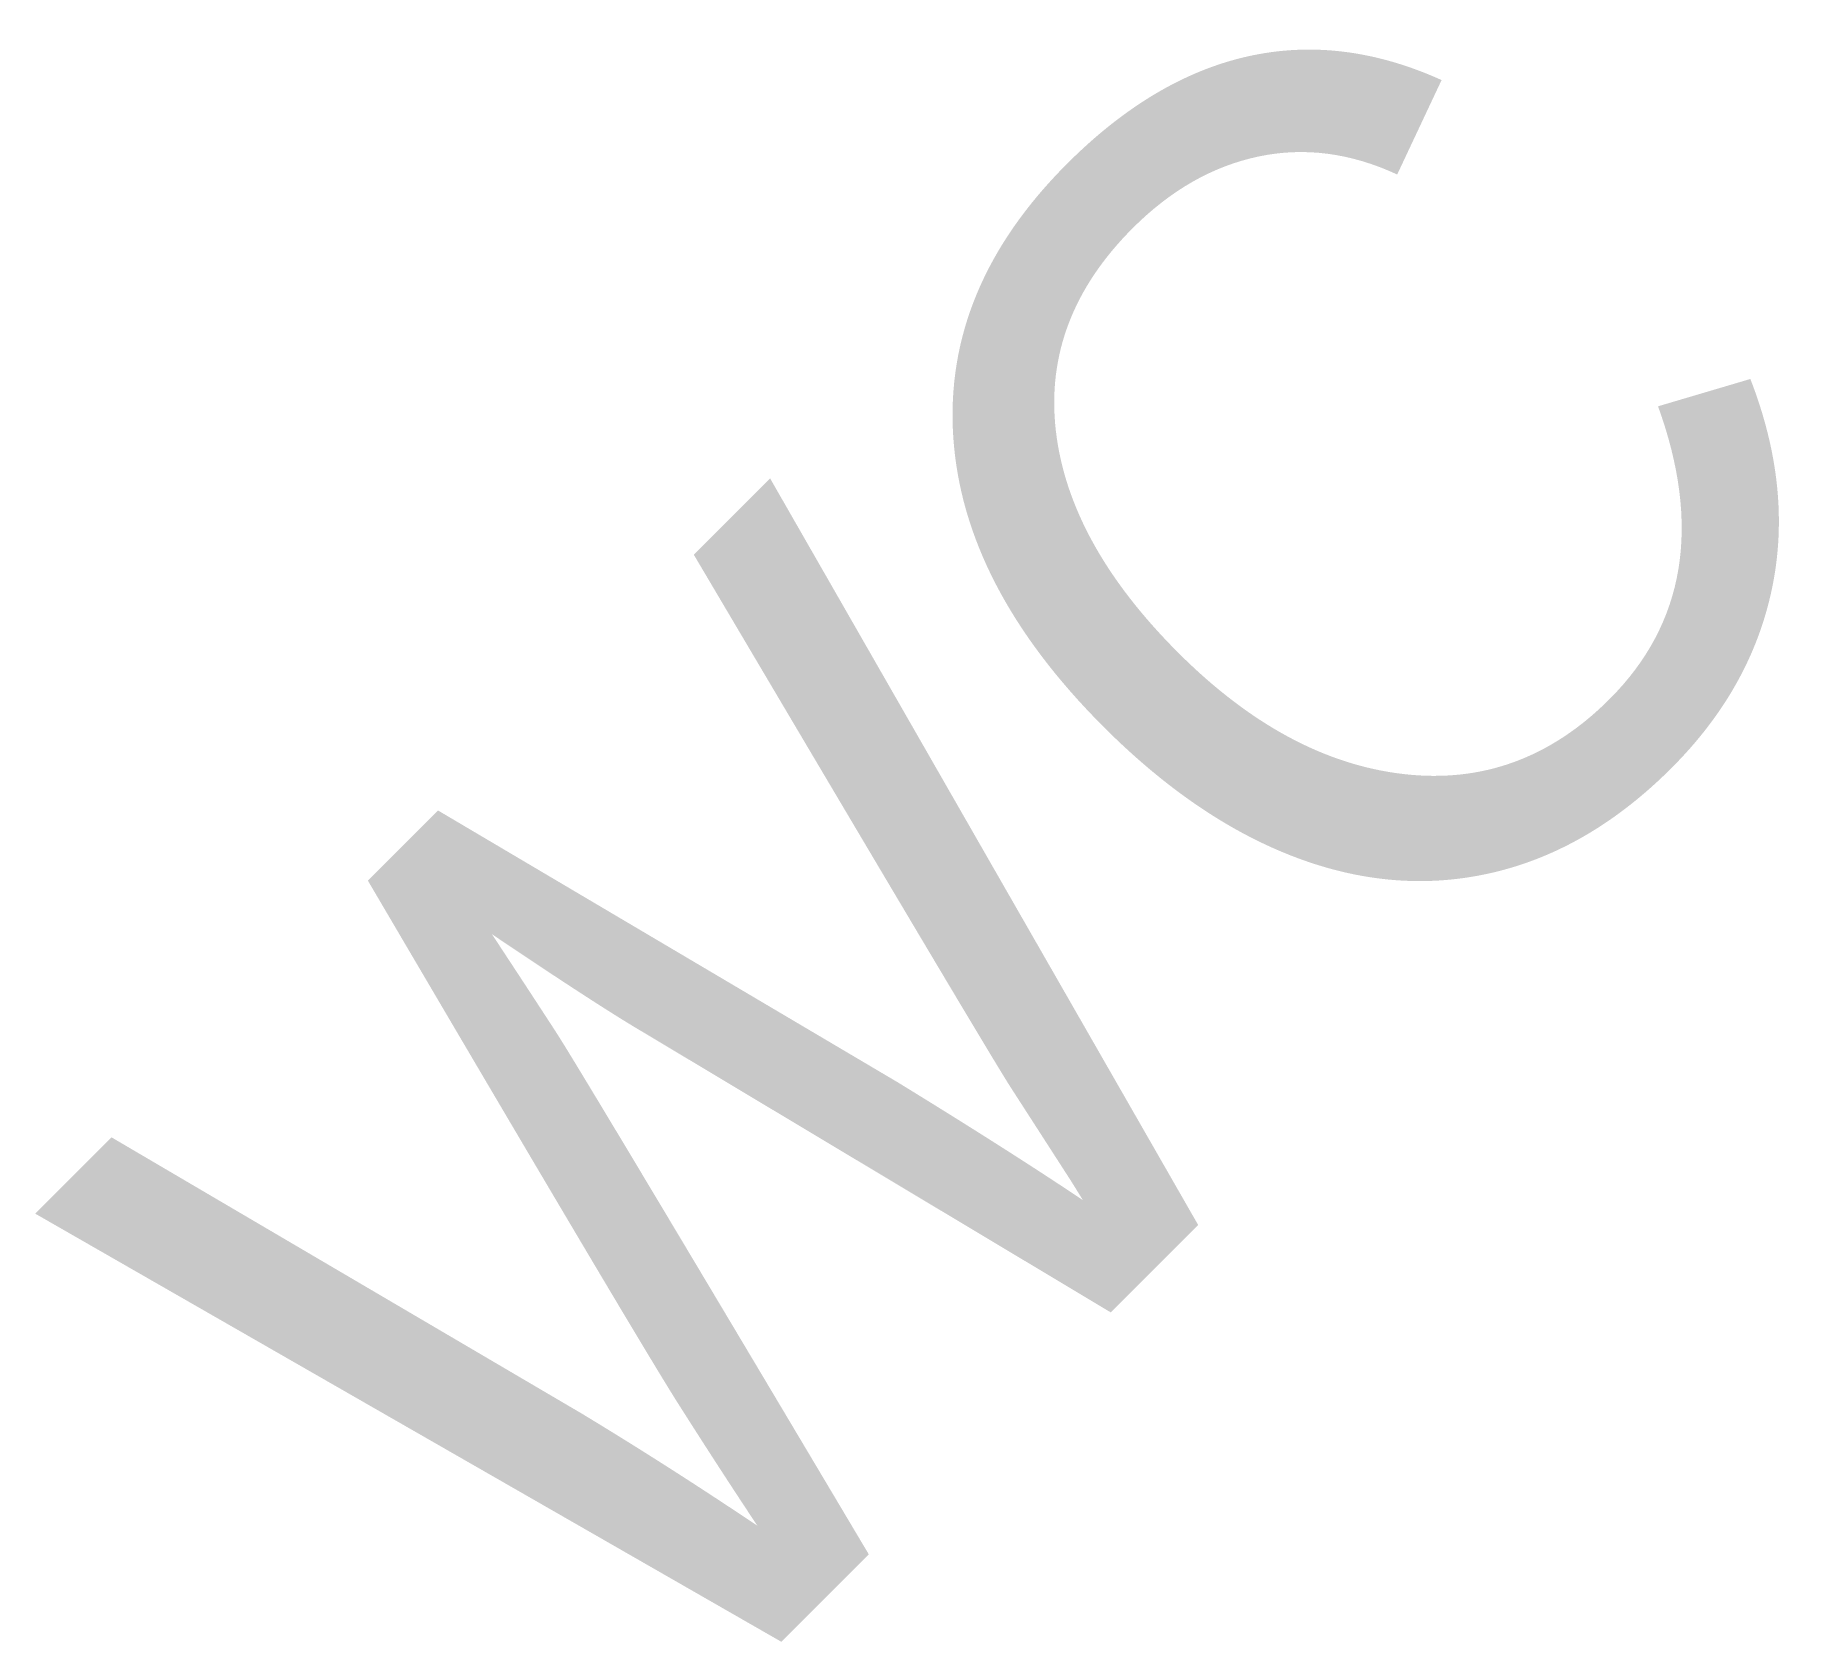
# Model space of a CAD drawing. Extents: x -0.677 to 0.064, y -0.847 to -0.17.
import ezdxf

# ---------------------------------------------------------------- set-up
doc = ezdxf.new("R2010")
doc.units = 0
doc.header["$MEASUREMENT"] = 0
doc.layers.add('CELL_CW_WATERCONDUIT', color=7, linetype='Continuous')

msp = doc.modelspace()

# ---------------------------------------------------------------- texts
at = {"layer": 'CELL_CW_WATERCONDUIT', "color": 7}
msp.add_text('WC', height=0.349998, rotation=45, dxfattribs=at).set_placement((-0.430621, -0.9158))

doc.saveas('drawing.dxf')
